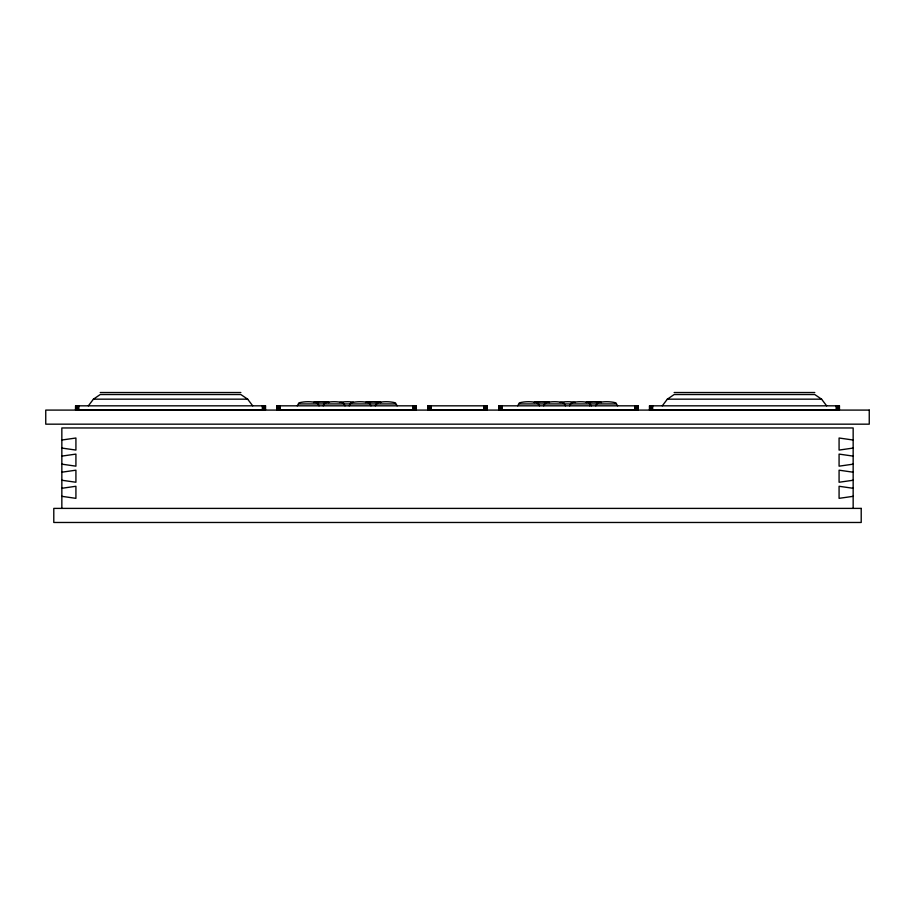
<?xml version="1.0" encoding="UTF-8"?>
<svg xmlns="http://www.w3.org/2000/svg" width="915" height="915" viewBox="0 0 915 915"><rect width="100%" height="100%" fill="white"/><g stroke="black" fill="none" stroke-linecap="round" stroke-linejoin="round"><path stroke-width="1.37" d="M88.366 405.825L93.422 399.169L100.227 394.537L240.851 394.537L247.656 399.169L252.712 405.825M662.288 405.825L667.344 399.169L674.149 394.537L814.773 394.537L821.579 399.169L826.634 405.825M297.249 405.825L298.965 402.817A38.613 38.613 0 0 1 317.333 402.817L319.038 405.825M323.224 405.825L324.928 402.817A38.613 38.613 0 0 1 343.308 402.817L345.012 405.825M349.198 405.825L350.903 402.817A38.613 38.613 0 0 1 369.271 402.817L370.987 405.825M375.344 405.825L377.049 402.817A38.613 38.613 0 0 1 395.417 402.817L397.133 405.825M517.696 405.825L519.4 402.817A38.613 38.613 0 0 1 537.78 402.817L539.484 405.825M543.67 405.825L545.374 402.817A38.613 38.613 0 0 1 563.743 402.817L565.459 405.825M569.633 405.825L571.349 402.817A38.613 38.613 0 0 1 589.718 402.817L589.718 405.825M595.779 405.825L597.495 402.817A38.613 38.613 0 0 1 615.864 402.817L617.579 405.825M61.843 440.024L75.922 438.01L75.922 450.077L61.843 448.064M61.843 456.105L75.922 454.103L75.922 466.17L61.843 464.157M61.843 472.197L75.922 470.184L75.922 482.251L61.843 480.249M61.843 488.29L75.922 486.277L75.922 498.343L61.843 496.33M853.157 448.064L839.078 450.077L839.078 438.01L853.157 440.024M853.157 464.157L839.078 466.17L839.078 454.103L853.157 456.105M853.157 480.249L839.078 482.251L839.078 470.184L853.157 472.197M853.157 496.33L839.078 498.343L839.078 486.277L853.157 488.29M100.227 392.524L240.851 392.524M674.149 392.524L814.773 392.524M93.422 399.169L247.656 399.169M667.344 399.169L821.579 399.169M298.965 403.927L369.271 403.927M369.717 403.927L376.786 403.927M377.049 403.927L395.417 403.927M519.4 403.927L537.78 403.927M538.214 403.927L589.718 403.927L591.433 405.825M590.164 403.927L615.864 403.927M276.993 405.825L416.302 405.825L416.302 409.84L276.993 409.84M853.157 508.397L853.157 427.957L61.843 427.957L61.843 508.397M839.307 405.825L839.307 409.84M839.238 405.825L839.146 409.84M839.055 405.825L838.941 409.84M838.689 405.825L838.826 409.84M838.552 405.825L838.552 409.84M838.403 405.825L838.403 409.84M838.243 405.825L838.243 409.84M838.071 405.825L838.071 409.84M837.888 405.825L837.888 409.84M837.705 405.825L837.705 409.84M837.522 405.825L837.522 409.84M837.328 405.825L837.328 409.84M837.134 405.825L837.134 409.84M836.928 405.825L836.928 409.84M836.722 405.825L836.722 409.84M836.516 405.825L836.516 409.84M836.31 405.825L836.31 409.84M652.601 405.825L652.601 409.84M652.395 405.825L652.395 409.84M652.189 405.825L652.189 409.84M651.983 405.825L651.983 409.84M651.789 405.825L651.789 409.84M651.583 405.825L651.583 409.84M651.389 405.825L651.389 409.84M651.206 405.825L651.206 409.84M651.023 405.825L651.023 409.84M650.851 405.825L650.851 409.84M650.679 405.825L650.679 409.84M650.371 405.825L650.519 409.84M650.222 405.825L650.222 409.84M650.096 405.825L650.096 409.84M649.867 405.825L649.867 409.84L649.604 405.825M637.801 405.825L637.927 409.84M637.618 405.825L637.709 409.84M637.503 405.825L637.503 409.84M637.332 405.825L637.332 409.84M637.034 405.825L637.183 409.84M636.863 405.825L636.863 409.84M636.691 405.825L636.691 409.84M636.52 405.825L636.52 409.84M636.325 405.825L636.325 409.84M636.131 405.825L636.131 409.84M635.925 405.825L635.925 409.84M635.719 405.825L635.719 409.84M635.513 405.825L635.513 409.84M635.296 405.825L635.296 409.84M635.09 405.825L635.09 409.84M634.873 405.825L634.873 409.84M501.843 405.825L501.843 409.84M501.637 405.825L501.637 409.84M501.431 405.825L501.431 409.84M501.226 405.825L501.226 409.84M501.02 405.825L501.02 409.84M500.825 405.825L500.825 409.84M500.631 405.825L500.631 409.84M500.436 405.825L500.436 409.84M500.253 405.825L500.253 409.84M500.082 405.825L500.082 409.84M499.91 405.825L499.75 409.84M499.601 405.825L499.601 409.84M499.464 409.84L499.464 405.825L499.213 409.84M499.098 405.825L499.007 409.84M498.915 405.825L498.847 409.84M487.032 405.825L487.1 409.84M486.952 405.825L486.849 409.84L486.62 405.825M486.483 405.825L486.483 409.84M486.345 405.825L486.345 409.84M486.197 405.825L486.037 409.84M485.865 405.825L485.865 409.84M485.693 405.825L485.693 409.84M485.51 405.825L485.51 409.84M485.316 405.825L485.316 409.84M485.122 405.825L485.122 409.84M484.927 405.825L484.927 409.84M484.721 405.825L484.721 409.84M484.515 405.825L484.515 409.84M484.31 405.825L484.31 409.84M484.104 405.825L484.104 409.84M430.896 405.825L430.896 409.84M430.691 405.825L430.691 409.84M430.485 405.825L430.485 409.84M430.279 405.825L430.279 409.84M430.073 405.825L430.073 409.84M429.878 405.825L429.878 409.84M429.684 405.825L429.684 409.84M429.49 405.825L429.49 409.84M429.307 405.825L429.307 409.84M429.135 405.825L429.135 409.84M428.963 405.825L428.963 409.84M428.803 405.825L428.655 409.84M428.517 405.825L428.517 409.84M428.38 405.825L428.38 409.84M428.266 405.825L428.151 409.84M427.968 405.825L427.9 409.84M416.085 405.825L416.085 409.84M415.902 405.825L415.902 409.84M415.787 405.825L415.787 409.84M415.536 405.825L415.673 409.84M415.399 405.825L415.399 409.84M415.25 405.825L415.25 409.84M415.09 405.825L415.09 409.84M414.918 405.825L414.747 409.84M414.564 405.825L414.564 409.84M414.369 405.825L414.369 409.84M414.175 405.825L414.175 409.84M413.98 405.825L413.98 409.84M413.774 405.825L413.774 409.84M413.569 405.825L413.569 409.84M413.363 405.825L413.363 409.84M413.157 405.825L413.157 409.84M280.127 405.825L280.127 409.84M279.91 405.825L279.91 409.84M279.704 405.825L279.704 409.84M279.487 405.825L279.487 409.84M279.281 405.825L279.281 409.84M279.075 405.825L279.075 409.84M278.869 405.825L278.869 409.84M278.675 405.825L278.675 409.84M278.48 405.825L278.48 409.84M278.309 405.825L278.309 409.84M278.137 405.825L278.137 409.84M277.966 405.825L277.966 409.84M277.817 405.825L277.668 409.84M277.622 405.825L277.497 409.84M277.428 405.825L277.382 409.84M277.142 405.825L277.131 409.84L277.073 405.825M265.316 405.825L265.316 409.84M265.236 405.825L265.236 409.84M264.904 405.825L265.03 409.84M264.778 405.825L264.778 409.84M264.629 405.825L264.629 409.84M264.481 405.825L264.481 409.84M264.321 405.825L264.149 409.84M263.978 405.825L263.978 409.84M263.794 405.825L263.794 409.84M263.611 405.825L263.611 409.84M263.417 405.825L263.417 409.84M263.211 405.825L263.211 409.84M263.017 405.825L263.017 409.84M262.811 405.825L262.811 409.84M262.605 405.825L262.605 409.84M262.399 405.825L262.399 409.84M78.69 405.825L78.69 409.84M78.484 405.825L78.484 409.84M78.278 405.825L78.278 409.84M78.072 405.825L78.072 409.84M77.867 405.825L77.867 409.84M77.672 405.825L77.672 409.84M77.478 405.825L77.478 409.84M77.295 405.825L77.295 409.84M77.112 405.825L77.112 409.84M76.929 405.825L76.757 409.84M76.597 405.825L76.597 409.84M76.448 405.825L76.448 409.84M76.311 405.825L76.311 409.84M76.174 405.825L76.059 409.84M75.945 405.825L75.853 409.84M75.693 405.825L75.636 409.84M339.602 402.474A38.613 38.613 0 0 1 353.43 402.2M560.049 402.474A38.613 38.613 0 0 1 575.398 402.474M265.533 405.825L75.545 405.825L75.545 409.84L265.533 409.84L265.556 405.825M487.249 405.825L427.751 405.825L427.751 409.84L487.249 409.84L487.26 405.825M638.007 405.825L498.698 405.825L498.732 409.84L638.007 409.84L638.007 405.825M839.455 405.825L649.467 405.825L649.444 409.84L839.455 409.84L839.455 405.825M869.25 410.092L45.75 410.092L45.75 424.171L869.25 424.171L869.25 410.092M861.209 508.397L53.791 508.397L53.791 522.476L861.209 522.476L861.209 508.397M328.988 402.474A38.613 38.613 0 0 0 313.628 402.474A38.865 38.865 0 0 1 328.977 402.486M380.926 402.474A38.613 38.613 0 0 0 365.577 402.474A38.865 38.865 0 0 1 380.926 402.486M601.372 402.474A38.613 38.613 0 0 0 586.012 402.474A38.865 38.865 0 0 1 601.372 402.486M549.423 402.474A38.613 38.613 0 0 0 534.074 402.474A38.865 38.865 0 0 1 549.423 402.486"/></g></svg>
